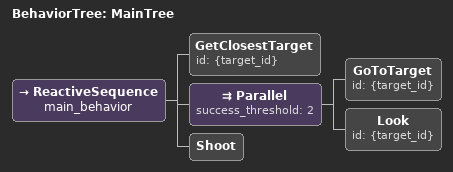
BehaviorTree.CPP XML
<root main_tree_to_execute = "MainTree" >
    <BehaviorTree ID="MainTree">
        <ReactiveSequence name="main_behavior">
            <GetClosestTarget id="{target_id}"/>
            <Parallel success_threshold="2">
                <GoToTarget id="{target_id}"/>
                <Look id="{target_id}"/>
            </Parallel>
            <Shoot/>
        </ReactiveSequence>
    </BehaviorTree>
</root>
